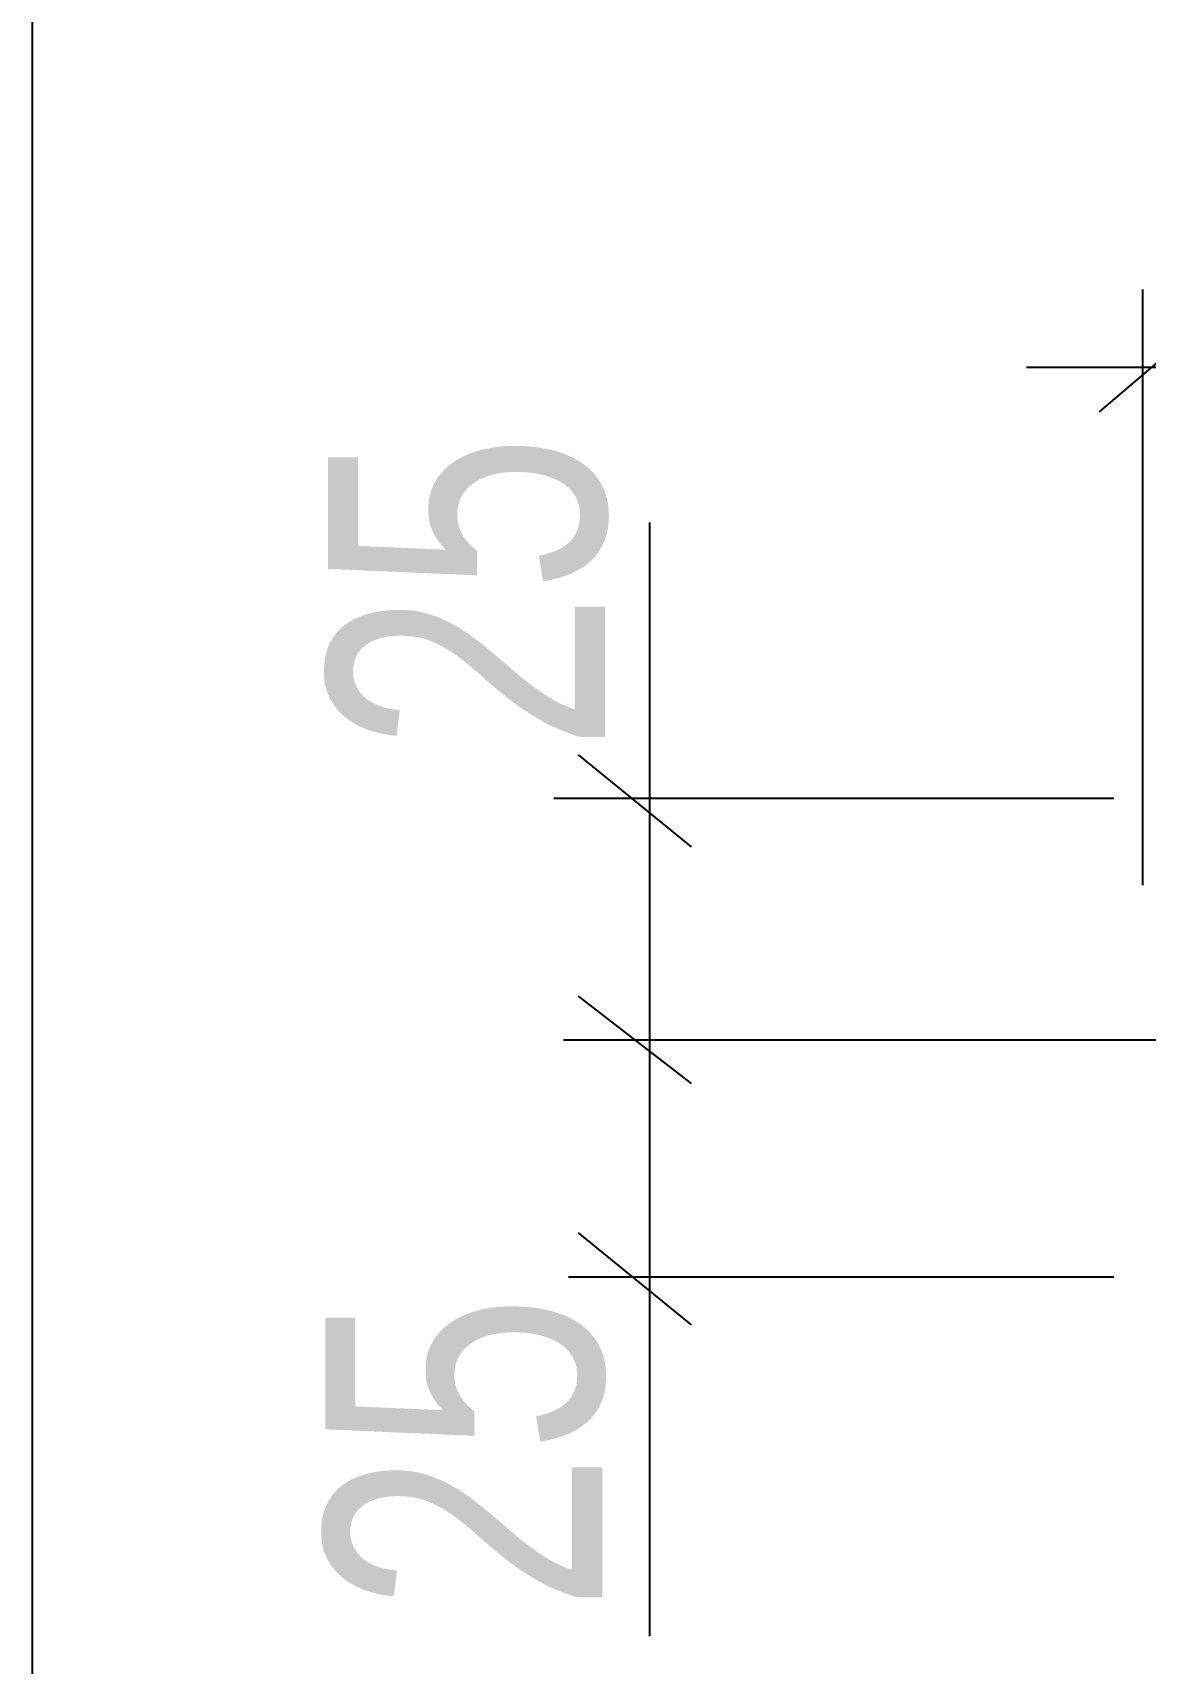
# Model space of a CAD drawing. Header units: millimetres. Extents: x -278 to 563, y -75 to 519.
# Drawn here: x 253.35 to 262.58, y -42.73 to -29.19 of the extents above; entities that cross this region are included whole.
import ezdxf

# ---------------------------------------------------------------- set-up
doc = ezdxf.new("R2010")
doc.units = ezdxf.units.MM
doc.styles.add('Arial Narrow', font='ARIALN.TTF', dxfattribs={"height": 0.2})

# ---------------------------------------------------------------- blocks, each defined once
blk = doc.blocks.new('0_TCM_4503_AIVD_AD_NOTE_BLOCK-43703786-45670')
at = {"color": 4, "linetype": 'Continuous'}
blk.add_line((253.346, -69.525), (253.346, 15.475), dxfattribs=at)
at = {"color": 7, "linetype": 'Continuous'}
for p, q in [((262.551, -31.325), (262.551, -36.267)), ((263.088, -31.577), (262.191, -32.342)), ((261.589, -31.969), (267.845, -31.969)), ((258.461, -33.259), (258.461, -42.499)), ((257.872, -35.186), (258.809, -35.95)), ((262.314, -35.55), (257.669, -35.55)), ((257.872, -37.188), (258.809, -37.915)), ((257.75, -37.552), (263.536, -37.552)), ((257.872, -39.153), (258.809, -39.917)), ((257.791, -39.517), (262.314, -39.517))]:
    blk.add_line(p, q, dxfattribs=at)
at = {"color": 7, "linetype": 'Continuous', "style": 'Arial Narrow', "width": 0.9}
for p in [(258.093, -35.157), (258.07, -42.296)]:
    blk.add_text('25', height=2.2966, rotation=90, dxfattribs=at).set_placement(p)

msp = doc.modelspace()

# ---------------------------------------------------------------- block references
msp.add_blockref('0_TCM_4503_AIVD_AD_NOTE_BLOCK-43703786-45670', (0, 0))

doc.saveas('drawing.dxf')
